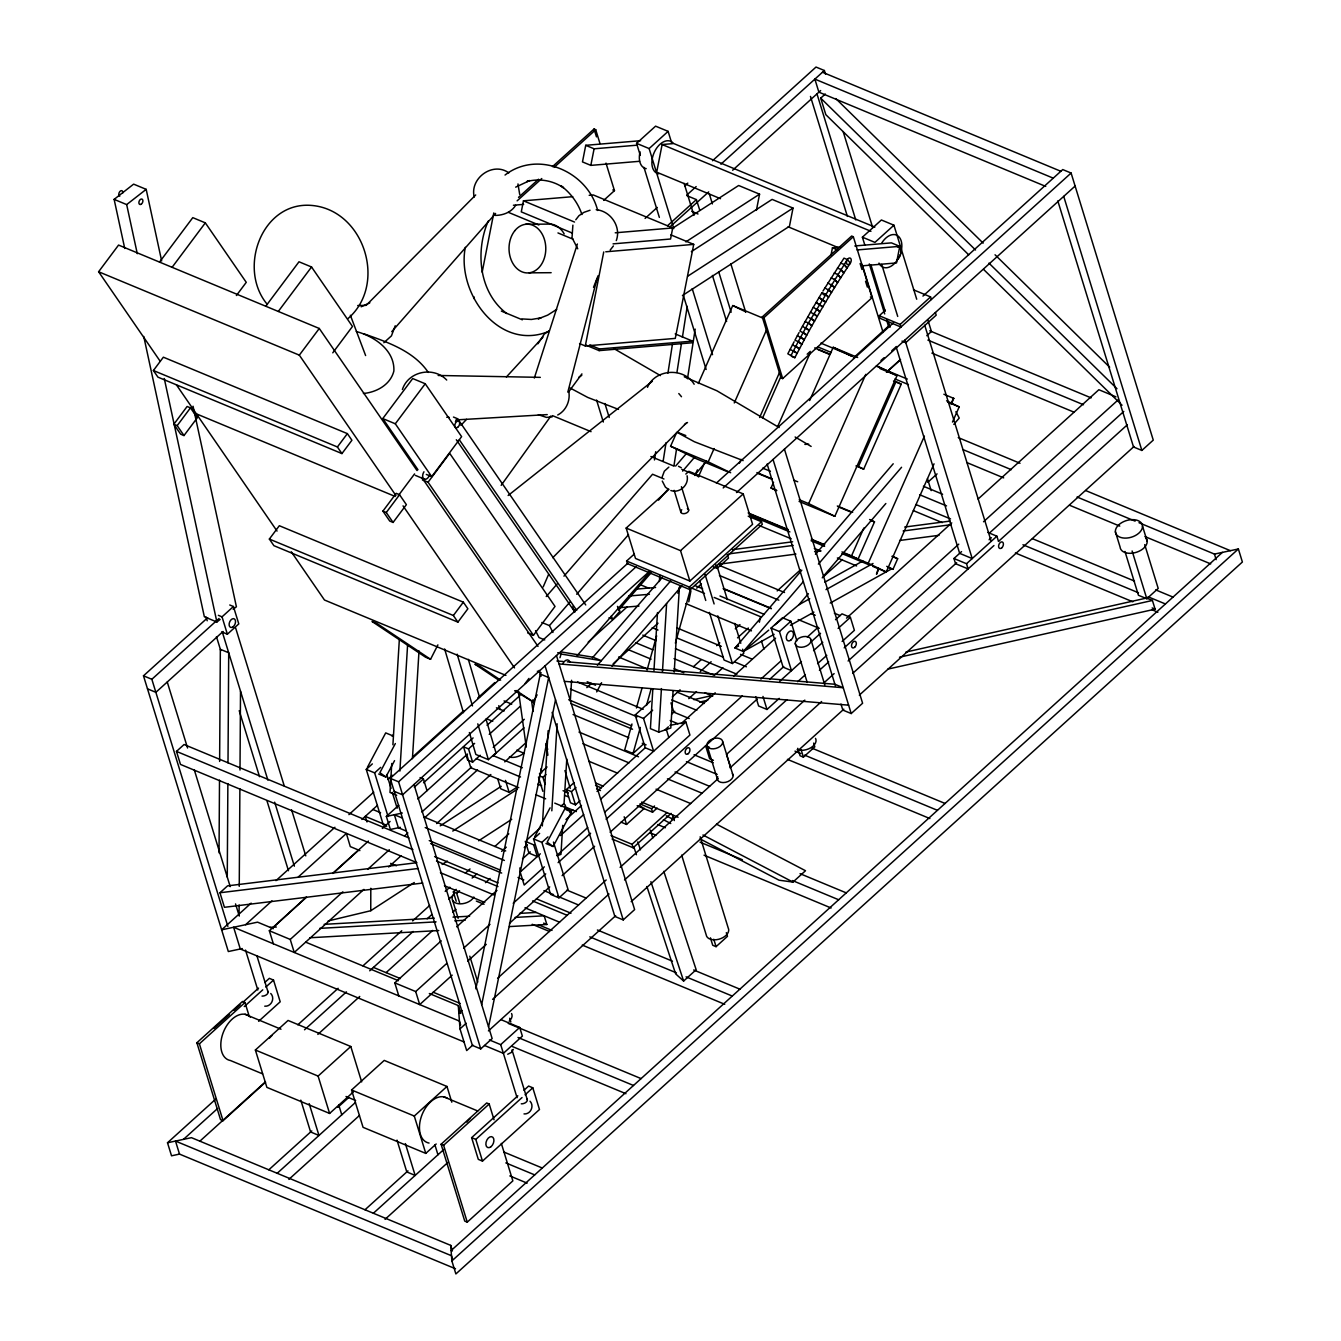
<?xml version="1.0" encoding="UTF-8"?>
<svg xmlns="http://www.w3.org/2000/svg" width="1341" height="1341" viewBox="0 0 1341 1341"><rect width="100%" height="100%" fill="white"/><g stroke="black" fill="none" stroke-linecap="round" stroke-linejoin="round"><path stroke-width="1.5" d="M328.126 920.965L370.753 910.723L370.803 888.262M219.036 852.809L219.505 780.127M219.622 761.437L220.343 649.295L228.708 652.765L228.004 762.828M227.266 877.048L227.869 783.597M239.067 915.417L239.134 905.041M239.251 886.351L239.888 788.743M240.005 770.052L240.508 691.135M391.773 763.448L389.996 792.464L396.685 795.247M392.913 744.791L399.367 639.087M399.886 771.058L407.614 644.635M412.441 758.654L419.012 650.888M542.317 825.989L548.151 730.661M551.822 810.819L557.135 723.771M562.717 825.352L560.957 854.368L557.504 855.541M563.991 804.634L566.774 759.04M570.327 701.008L571.584 680.273M652.816 689.257L650.402 728.649L658.766 732.119L670.802 727.995L673.081 690.699M653.955 670.617L657.492 612.586M659.386 581.491L659.772 575.272M658.766 732.119L661.431 688.587M662.437 672.009L666.611 603.618M674.221 672.042L679.418 587.073M465.31 247.314C456.393 293.361 499.372 352.23 549.207 331.193M654.442 459.963L655.732 451.699M667.935 373.15L672.428 344.218M663.125 461.371L666.024 442.765M676.937 372.496L681.446 343.547M682.401 337.345L687.229 306.351M673.987 465.545L676.551 449.017M687.48 378.732L695.191 329.115M473.691 298.49L474.027 296.83M482.173 272.189L493.806 212.917M572.741 196.674L523.459 200.815L521.28 211.878L572.356 233.099M640.612 140.704L585.732 145.314L582.48 161.909L590.828 165.379L639.623 161.289M590.828 165.379L594.097 148.801L636.791 145.197M579.563 343.598L585.296 345.961L603.735 251.957M599.142 350.621L599.477 348.962L692.559 341.117L692.241 342.776L599.142 350.621L585.631 345.006M874.835 227.098L673.752 143.554L662.119 144.526L656.688 172.184L720.503 198.686M589.168 195.3L593.275 194.948L672.729 227.953L670.55 239.016L613.055 243.861M670.835 234.876L693.716 244.38L675.277 338.401L585.296 345.961M756.391 210.369L759.559 194.177L738.656 185.494L671.942 228.657M688.771 601.841L690.95 590.778M691.353 251.639L772.098 199.39L793.017 208.073L789.447 226.294L682.435 295.523M831.001 255.209L832.443 247.834L840.589 247.146M759.392 622.224L760.481 616.692L714.166 597.449M854.82 245.956L891.413 242.872L899.777 246.342L896.509 262.937L861.961 265.853M475.837 988.837L540.289 674.054L548.653 677.523L481.687 1004.577M488.56 1026.904L555.526 699.834M395.226 325.762L391.455 335.853L383.844 342.743M572.892 225.154L572.02 237.692L577.753 248.806M616.29 240.592C621.419 226.746 610.708 210.956 596.209 209.716M662.085 477.195L664.331 471.211L668.857 467.104M567.897 391.857L597.03 278.526M631.963 723.989L624.671 750.021L633.036 753.491L643.764 743.769M636.439 707.964L642.054 687.95M647.1 669.93L656.637 635.885M633.036 753.491L640.327 727.459M646.496 705.433L650.972 689.408M677.892 593.309L679.569 587.291M675.378 643.144L690.581 588.867M559.968 657.71L561.108 654.039L601.338 660.677L592.973 657.207L560.789 651.894M534.321 378.061L577.384 243.995M488.225 221.081C475.1 251.421 478.955 292.556 506.73 313.526M593.527 287.309L598.12 275.659M543.189 586.922L548.637 574.317M728.766 472.216L696.767 458.924L670.584 446.235L676.467 432.925M698.309 383.509L732.756 305.564L762.861 318.085M694.906 475.519L697.421 469.836M698.376 476.843L704.126 463.835M730.661 472.736L708.216 461.874L714.099 448.565M734.265 402.954L767.018 328.813M739.444 463.148L741.12 459.343M759.609 417.52L779.775 371.91M762.493 418.141L780.848 376.62M777.746 426.354L810.282 352.75M776.623 490.689L771.025 487.973L773.539 482.274M809.662 400.54L833.197 347.302L857.653 357.477M876.444 365.657L897.012 375.614L834.84 516.285L808.657 503.613L865.783 374.357M863.688 469.132L901.236 384.196L895.989 381.665L858.458 466.584L863.688 469.132L855.96 465.914M869.588 519.503L874.5 521.884L858.089 559.046L851.535 555.878L863.855 528.002M934.04 463.818L886.233 571.97L868.23 563.254L924.418 436.127M878.372 568.215L876.494 574.25L879.025 568.517M950.953 403.959L953.485 398.227L951.607 404.278M952.479 422.063L959.184 406.893L946.595 400.791M889.117 567.746L892.972 569.338L897.665 558.728L892.754 556.347M430.562 659.286L377.072 623.565L372.044 621.486L425.55 657.207L430.562 659.286L437.904 644.87M514.609 690.732L533.433 702.03L537.104 694.822M794.107 341.771L787.821 353.806L794.811 357.695L804.282 339.692L800.728 337.044L798.264 341.62L801.834 344.268L798.264 341.653L791.173 355.197M367.35 767.438L385.705 732.89L392.863 735.874M395.344 743.551L379.889 772.651L385.856 777.009L394.556 760.649M596.678 691.906L601.589 682.703M534.623 836.935L550.078 807.835M565.516 807.6L547.162 842.148L553.129 846.506L571.484 811.959L565.516 807.6L554.755 803.125M402.401 389.493C408.318 371.088 433.629 366.143 446.704 380.039M537.892 343.799L544.329 334.026L548.855 331.026M647.485 387.348C655.146 368.775 684.094 367.216 694.152 384.247M513.301 1049.4L511.323 1052.484L507.719 1054.244M799.068 332.551L794.928 340.228L798.264 341.62M800.745 337.01L808.439 322.997L811.908 325.796L809.31 330.489L802.471 326.332L799.906 330.976L806.779 335.099L804.282 339.709L797.375 335.652M802.488 326.299L813.283 307.273L820.005 311.632L814.54 321.136L807.768 316.862M811.121 318.253L814.557 321.102L811.908 325.829L808.455 322.98L847.328 259.534L843.992 258.142L822.955 291.064M813.3 307.257L821.932 292.724L825.302 294.081L828.57 297.233L825.654 302.077L819.016 297.568L825.67 302.06L822.804 306.888L816.133 302.429L822.821 306.854L820.005 311.665L816.635 308.648M501.165 485.358L550.967 415.911M568.299 392.377L581.91 373.888M159.864 360.779L98.614 271.754L118.561 245.068L319.275 328.478L417.051 470.574M159.529 262.098L192.786 217.644L205.324 222.857L246.258 282.331L236.402 295.506M172.084 267.312L205.324 222.857M153.394 370.518L163.367 357.192L347.369 433.629L351.912 440.25L341.938 453.576L157.936 377.139L153.394 370.518L337.396 446.972L341.938 453.576M173.827 424.259L187.12 406.474L190.472 407.848L197.295 417.772L183.985 435.557L180.649 434.166L173.827 424.259L177.18 425.633L183.985 435.557M265.753 306.234L298.993 261.78L311.548 266.993L352.465 326.466L332.769 352.817M177.18 425.633L190.472 407.848M278.291 311.447L311.548 266.993M395.93 495.55L299.328 355.147L319.275 328.478M337.396 446.972L347.369 433.629M269.357 539.065L279.33 525.722L463.332 602.176L467.875 608.78L457.901 622.123L273.899 545.67L269.357 539.065L453.359 615.502L457.901 622.123M417.973 469.736L382.772 418.576L412.693 378.548L425.231 383.761L461.606 436.646L431.701 476.658L426.321 474.429M431.701 476.658L395.31 423.79L425.231 383.761M382.906 511.122L396.215 493.337L399.551 494.728L406.373 504.652L393.081 522.437L389.728 521.046L382.906 511.122L386.258 512.513L393.081 522.437M398.361 495.583L414.57 473.909M386.258 512.513L399.551 494.728M455.42 421.745L457.65 418.778L453.459 417.051M533.416 635.332L428.064 482.224L449.671 453.325L555.023 606.434L533.416 635.332L527.717 632.969M453.359 615.502L463.332 602.176M525.203 683.407L528.941 678.412M515.631 205.341C511.39 212.28 503.043 215.432 495.181 215.398M575.775 219.773L578.977 215.666L583.989 212.331L590.04 210.235M610.189 250.063L613.407 245.973M495.6 213.437L391.756 331.663M347.855 318.672C387.683 284.644 364.484 210.353 312.151 205.475C261.763 200.664 237.189 268.887 267.395 304.508M675.646 466.048L686.558 453.359M682.653 471.127L694.923 456.828M695.677 473.876L706.556 461.22M801.817 570.193L734.969 648.005L743.333 651.491L774.109 634.343M815.445 554.319L893.207 463.785M803.36 581.608L743.333 651.491L768.711 630.136M818.362 564.142L901.571 467.271M775.064 624.789L798.867 604.774L808.372 593.694M823.324 576.295L885.848 503.512M953.803 424.393L959.234 418.074L955.915 411.704M546.24 596.544L557.152 584.005M563.958 576.161L652.564 474.245L663.963 478.988M552.945 632.483L549.441 625.61L569.875 602.092M576.697 594.247L628.493 534.673M658.481 500.176L668.019 489.214M577.15 655.648L649.647 572.255M608.998 617.765L612.837 619.358L619.928 611.194L617.463 606.383M592.404 657.861L662.353 577.384M597.365 665.237L670.718 580.871M611.999 666.276L681.949 585.799M618.637 610.038L651.106 572.808M506.395 376.972L542.988 337.127M460.868 425.365L466.567 419.331M366.311 305.212L475.703 194.965M552.743 557.705L686.642 422.666M518.531 197.362L538.562 179.225M552.442 166.67L594.046 129.004L595.722 129.708L599.963 143.47M517.123 200.848L541.781 178.537M554.118 167.374L595.722 129.708M640.277 155.372L636.573 143.353L655.581 126.155L668.12 131.368L671.807 143.386M636.573 143.353L649.128 148.566L668.12 131.368M603.685 200.396L614.463 190.64L605.998 163.116M645.088 218.432L657.258 207.436M242.285 948.556L228.322 951.54L143.487 675.814L207.637 617.748M684.715 185.896L687.799 183.114M712.524 160.736L816.015 67.05L824.38 70.52L825.52 74.241M143.487 675.814L151.851 679.284L219.052 618.452M686.894 194.965L696.163 186.583M720.888 164.205L824.38 70.52M218.348 615.318L222.036 616.843L233.435 606.518L238.782 623.9L227.367 634.209L221.852 631.913M667.516 225.741L696.398 199.608L699.767 210.219M223.059 631.494L155.858 692.325L147.493 688.838M669.846 226.981L708.702 191.897M732.622 170.24L820.658 90.551M968.722 254.84L825.821 114.656L820.726 98.144L825.285 94.021M416.917 862.665L180.482 764.42L176.476 751.396L184.069 744.523L408.971 837.957M762.258 316.945L851.652 236.033L853.329 236.737L872.069 297.668L782.675 378.581L780.998 377.877L762.258 316.945L763.934 317.649L782.675 378.581M763.934 317.649L853.329 236.737M864.861 245.185L862.397 237.189L881.389 219.991L893.927 225.204L916.708 299.227M893.927 225.204L874.935 242.386L862.397 237.189M807.198 354.175L810.282 351.376M422.717 883.048L224.433 907.304L219.958 892.754L227.551 885.865L415.509 862.866M685.804 474.077L688.872 471.311L743.232 493.907L752.586 524.297L689.877 581.055L635.517 558.459L626.163 528.069L668.991 489.314M386.677 826.274L383.325 824.883L366.261 769.399L372.345 763.901M879.277 315.738L900.18 324.421L900.984 327.036L880.065 318.337L879.277 315.738L885.345 310.24M366.261 769.399L374.625 772.869L380.71 767.37M748.211 516.218L761.504 521.75L762.308 524.348L690.112 589.688L627.387 563.639L626.599 561.024L634.276 554.068M251.136 903.13L221.651 929.816L257.556 922.155L273.296 928.693M275.961 880.651L334.932 827.263M348.911 814.624L373.737 792.145M387.7 779.507L392.36 775.282M412.542 757.028L463.751 710.663M477.714 698.024L494.795 682.569M853.312 358.047L889.469 325.226M413.983 784.519L492.147 1038.571L480.749 1048.88L472.384 1045.41L390.214 778.333L627.856 563.22M716.379 483.078L893.441 322.812M922.96 296.093L1062.743 169.569L1071.107 173.039L1153.26 440.116L1141.861 450.442L1133.514 446.972L1057.814 200.915M900.18 324.421L930.57 296.914L931.375 299.512M390.214 778.333L398.579 781.803L636.221 566.69M723.185 487.956L1071.107 173.039M245.587 924.72L271.955 900.85M298.305 876.98L346.38 833.465L350.286 846.607L359.891 850.596M361.886 819.435L377.408 805.405M880.97 360.528L884.054 357.729M891.799 350.722L896.442 346.514M649.547 571.283L402.585 794.827L394.22 791.358M736.511 492.549L1075.113 186.064M414.302 787.201L423.421 778.953L427.025 790.67M400.356 827.33L390.382 829.459L386.359 816.434L398.763 805.22M423.538 782.792L473.105 737.919M487.051 725.297L519.57 695.862M626.163 528.069L680.541 550.648L743.232 493.907M480.212 755.234L472.602 762.124L467.59 760.029L463.517 746.82L468.545 748.898L474.63 743.4M273.346 943.779L269.34 930.738L306.486 897.112L273.899 926.849M332.803 873.293L368.406 841.075M382.336 828.453L390.08 821.446M588.213 642.088L626.918 607.071M886.518 372.161L900.448 359.539M926.782 335.719L931.425 331.512L927.989 320.348M332.903 873.444L359.271 849.574M886.518 372.295L900.482 359.673M417.856 798.985L467.506 754.028M489.23 734.365L520.274 706.271M421.862 812.009L471.512 767.069M493.237 747.39L524.281 719.296M269.34 930.738L290.243 939.438L342.877 891.799M367.635 869.37L389.309 849.758M404.798 835.745L407.882 832.945M424.913 817.524L477.547 769.885M493.019 755.871L523.979 727.845M626.599 561.024L689.324 587.09L761.504 521.75M713.295 566.958L717.1 568.416L728.498 558.091L727.308 554.571M363.914 889.401L294.249 952.462L290.243 939.438M388.672 866.99L401.06 855.776M436.663 823.558L490.84 774.511M504.769 761.889L526.443 742.277M586.822 687.631L591.465 683.424M613.139 663.812L658.029 623.179M696.717 588.146L701.36 583.938M265.585 1082.153L223.042 1120.674L220.527 1119.634L196.876 1042.762L242.47 1001.492L244.984 1002.532L249.225 1016.327M213.889 1028.53L229.294 1014.601M233.921 1010.41L240.073 1004.828M243.157 1002.045L258.562 988.099M264.73 982.517L269.34 978.343L273.53 980.087L280.202 1001.794L258.645 1021.306M196.876 1042.762L199.39 1043.818L244.984 1002.532M244.263 1006.571L262.752 989.842M265.82 987.043L273.53 980.087M539.434 773.841L547.027 766.968M539.585 775.903L542.921 777.294L545.971 774.545M353.37 1091.926L329.601 1113.432L266.876 1087.367L255.377 1050.02L288.064 1020.451L350.789 1046.5L361.668 1081.885M635.165 714.988L643.529 718.458L653.62 751.245L645.256 747.775L635.165 714.988L650.368 701.226M455.504 1268.77L179.51 1154.098L171.531 1155.808L167.508 1142.767L215.599 1099.234M297.819 1024.809L338.15 988.3M362.975 965.838L401.764 930.738M412.626 920.898L429.69 905.46M445.195 891.413L449.855 887.206M465.361 873.159L470.02 868.951M494.846 846.473L508.809 833.834M693.398 666.745L701.159 659.722M716.681 645.675L719.782 642.859M735.287 628.828L739.947 624.604M777.177 590.912L800.443 569.841M643.529 718.458L652.648 710.21M456.208 901.236L453.342 891.933L456.191 889.351M580.033 800.728L575.473 804.868L570.461 802.773L566.388 789.564L573.998 782.691M183.482 1139.364L217.628 1108.471M304.524 1029.787L346.431 991.871M369.714 970.8L413.162 931.459M427.125 918.82L431.785 914.596M448.849 899.14L453.509 894.933M472.133 878.07L476.793 873.863M501.618 851.384L506.278 847.177M672.344 696.851L680.088 689.827M700.27 671.573L711.132 661.733M737.516 637.847L748.379 628.024M453.342 891.933L456.694 893.324L459.544 890.742M566.388 789.564L571.417 791.643L575.976 787.519M526.829 839.986L540.507 827.598M553.447 842.047L568.081 889.603L558.962 897.85L550.598 894.38L533.534 838.896L539.618 833.398M199.893 1141.157L265.082 1082.153M317.851 1034.397L359.757 996.464M386.141 972.577L432.69 930.436M452.872 912.182L455.974 909.366M485.459 882.68L490.119 878.456M524.247 847.562L527.365 844.746M671.69 714.099L674.791 711.283M688.754 698.644L696.515 691.621M715.139 674.758L722.9 667.734M822.234 577.837L842.399 559.566M927.754 482.307L937.074 473.876M771.092 628.074L779.456 631.561L791.475 670.634L783.11 667.164L771.092 628.074L782.49 617.765L790.855 621.235L796.872 640.78M709.423 612.384L724.073 660.04L732.437 663.51L743.836 653.184L742.612 649.212M569.707 812.361L572.741 809.612M522.521 858.877L530.282 851.853M565.969 819.535L581.491 805.488M597.013 791.441L645.122 747.892M665.287 729.638L668.405 726.822M533.534 838.896L541.898 842.366L547.983 836.868M779.456 631.561L790.855 621.235M398.797 995.894L394.79 982.869L441.223 940.829M456.711 926.815L496.958 890.39M681.161 723.637L715.222 692.811M733.795 675.998L775.584 638.165M544.329 866.839L524.197 885.06L520.191 872.036L540.322 853.798M560.454 835.577L583.687 814.557M600.718 799.135L685.905 722.011L689.928 735.052L604.741 812.16M556.716 855.625L587.693 827.581M255.377 1050.02L318.102 1076.085L350.789 1046.5M394.79 982.869L415.693 991.552L446.654 963.525M463.684 948.121L490.001 924.301M513.217 903.281L545.72 873.863M558.107 862.649L590.61 833.214M606.098 819.2L742.311 695.895M760.9 679.082L781.015 660.878M807.332 637.042L818.161 627.236M769.952 679.082L783.747 666.594M811.339 641.618L820.541 633.287M835.544 619.71L842.014 613.86L850.378 617.329L854.385 630.354L842.114 641.467M452.202 975.158L419.699 1004.593L415.693 991.552M467.691 961.145L486.263 944.332M509.479 923.312L549.726 886.887M562.114 875.673L594.616 846.255M610.105 832.241L757.162 699.114M846.506 618.167L951.775 522.873M978.092 499.036L1098.866 389.728L1115.963 396.835M779.842 681.178L801.449 661.616M813.568 650.636L822.771 642.305M838.108 628.426L850.378 617.329M621.051 822.15L626.532 824.43L644.384 808.288M639.925 803.913L651.508 808.724L654.542 805.975M637.126 805.773L652.564 812.193L657.124 808.07M755.771 696.683L758.62 705.986L766.985 709.473L779.255 698.359M797.66 681.714L805.321 674.774M817.591 663.661L826.777 655.347M436.177 1143.99L425.784 1153.394L363.059 1127.328L351.56 1089.982L384.23 1060.413L446.972 1086.461L451.8 1102.201M786.899 699.734L726.52 754.38L730.527 767.421M819.418 670.299L828.704 661.884M844.176 647.871L958.748 544.161M983.523 521.75L1118.226 399.819M268.82 1169.805L311.783 1130.916M337.865 1107.314L348.61 1097.592M611.027 835.56L632.064 844.294L667.013 812.646M612.099 839.03L633.12 847.763L671.12 813.367M953.954 558.51L966.509 563.723L968.101 568.919L955.563 563.706L953.954 558.51L961.547 551.62M277.185 1173.291L355.449 1102.453M458.857 1013.327L461.958 1010.527M497.628 978.226L606.182 879.964M620.129 867.342L718.173 778.585M730.057 767.84L804.835 700.136M823.29 683.457L834.136 673.618M848.099 660.996L956.653 562.734M989.088 533.366L1123.775 411.436M966.509 563.723L996.899 536.199L998.509 541.412M288.868 1179.376L359.455 1115.477M472.887 1044.957L466.685 1050.573L459.997 1028.865L466.215 1023.233M492.6 999.363L608.998 893.994M624.52 879.947L821.614 701.527M852.658 673.433L993.949 545.536M998.542 541.378L1127.362 424.762M488.409 1030.911L615.67 915.702M631.192 901.655L843.824 709.188M859.33 695.141L1134.033 446.486M552.09 712.389L614.865 916.439L623.23 919.909L634.628 909.6L556.465 655.531M840.991 704.075L842.835 710.076L851.2 713.546L862.598 703.237L784.435 449.168M797.778 748.312L800.057 755.754L803.41 757.145L814.808 746.836L813.669 743.098M351.56 1089.982L414.285 1116.047L446.972 1086.461M489.415 1039.946L500.696 1044.639L519.705 1027.441L522.37 1036.124L503.378 1053.322L484.554 1045.494M365.003 1209.766L407.966 1170.877M501.333 1143.42L512.849 1180.885L467.255 1222.154L464.74 1221.098L441.088 1144.242L486.682 1102.973L489.197 1104.012L494.041 1119.769M441.088 1144.242L443.603 1145.281L489.197 1104.012M373.368 1213.253L443.955 1149.354M523.996 1090.25L528.622 1086.059L532.796 1087.802L539.484 1109.51L482.492 1161.105L478.301 1159.362L471.63 1137.654L517.827 1095.832M385.051 1219.338L447.961 1162.379M471.63 1137.654L475.804 1139.397L522.018 1097.558M525.102 1094.776L532.796 1087.802M710.428 937.828L712.725 945.271L716.06 946.662L727.459 936.353L726.319 932.632M646.882 886.502L675.613 973.834L683.625 981.059L696.163 969.711L663.795 871.348M700.103 838.896L779.054 880.199L792.967 882.076L805.505 870.728L716.48 824.145M1124.965 551.469L1138.442 595.27L1146.806 598.74L1158.205 588.431L1144.728 544.63M451.112 1250.566L1222.422 552.375M451.867 1260.926L1238.38 548.972L1242.386 562.013L455.873 1273.95L451.867 1260.926L450.727 1245.387L191.461 1137.671L167.508 1142.767M469.367 732.555L475.837 754.447L488.375 759.66L496.002 752.888L485.995 719.044M738.137 645.339L734.969 648.005L738.589 645.993M652.363 381.246L508.138 495.5M124.747 248.471L114.136 199.373L133.631 184.136L146.186 189.349L161.658 260.959M114.136 199.373L126.674 204.586L146.186 189.349M143.755 336.457L204.352 616.793L216.89 622.006L220.142 619.458M233.15 609.3L236.402 606.769L193.054 406.239M361.165 306.787L369.848 302.798M578.776 377.324L581.793 375.312M557.722 414.989C566.086 410.698 570.495 400.657 568.802 391.522M684.497 424.494L687.514 422.499M440.217 825.855L501.232 786.295M497.729 778.903L500.78 788.826L509.127 792.296L516.084 787.804M452.755 831.068L517.274 789.246M370.753 910.723L414.268 882.512M442.111 864.459L447.341 861.073M478.67 840.773L511.726 819.334M685.838 241.883L759.559 194.177M687.682 276.229L793.017 208.073M505.037 175.034C538.043 149.572 587.844 171.564 597.667 210.487M515.665 187.153L529.729 180.549L526.896 181.521C539.333 178.185 552.861 180.482 563.488 187.774L561.141 185.879C570.73 193.087 578.155 203.145 581.944 214.526M556.716 309.385L547.698 315.118L538.16 318.856L540.993 317.884L531.438 319.46L521.967 318.923M824.866 582.145L862.85 560.991M798.867 604.774L809.713 598.723M825.989 589.654L873.025 563.455M790.402 625.258L813.937 612.15M830.23 603.064L891.782 568.768M693.8 699.65L712.172 695.526M905.929 652.044L1146.605 598.036L1152.422 600.466L1155.087 609.149L887.893 669.109M699.616 702.064L707.78 700.237M899.509 657.207L1152.422 600.466M1138.978 522.722L1214.443 554.084L1238.38 548.972M669.947 725.414L685.905 722.011M386.359 816.434L402.334 813.032M732.504 549.676L792.648 541.781M904.655 527.063L950.283 521.062M728.951 553.867L793.235 545.418M903.163 530.986L950.87 524.717M719.178 564.192L795.917 554.101M814.574 551.654L820.793 550.833M899.61 540.49L939.018 535.31M219.958 892.754L418.241 868.482M363.428 393.483C376.57 392.293 390.549 384.649 393.868 371.021C394.874 350.219 374.34 336.373 356.32 331.529M513.419 205.24L523.644 204.368M615.234 232.798L672.729 227.953M605.78 251.79L693.716 244.38M857.083 249.946L899.777 246.342M552.123 416.917L546.424 417.386L538.378 414.704M804.885 444.424L808.69 444.122M636.908 589.068L655.581 587.492M628.694 596.024L649.446 594.281M620.313 607.607L638.986 606.031M264.747 1006.186C271.335 1006.84 275.307 998.19 270.748 993.48M524.013 1113.918C530.6 1114.555 534.573 1105.906 530.013 1101.212M455.99 419.917L547.212 414.604M270.094 927.369L276.33 927.017M324.136 924.335L434.3 918.166M453.007 917.127L469.635 916.188M519.52 913.389L536.149 912.467M319.678 928.374L436.076 921.854M454.783 920.798L465.176 920.228M515.061 917.428L544.161 915.802L546.843 924.485L509.429 926.581M309.872 937.761L438.758 930.537M357.729 305.547L366.059 305.362M525.706 224.265L547.748 224.115A24.389 18.388 89.6 0 1 564.175 233.87M529.108 272.843L551.151 272.692M438.155 375.463L540.322 377.357M556.917 660.979L563.136 661.499M567.277 661.834L834.89 684.262L843.254 687.732L559.046 663.929M564.41 681.345L848.618 705.165M670.852 490.521C679.703 493.689 689.224 484.839 687.095 475.77M363.964 333.842C387.432 342.156 413.699 350.906 428.299 372.429M743.132 460.617L694.37 441.742L676.937 432.271M762.627 468.177L770.421 471.194M793.822 480.246L797.727 481.754M618.486 409.391L587.727 397.422L570.109 388.002M678.093 432.556L685.787 435.54M822.486 72.246L1060.832 171.279M1053.238 178.152L814.875 79.119L818.882 92.16L1045.712 186.399M662.119 144.526L870.946 231.289M788.173 226.813L838.443 247.699M585.732 145.314L594.097 148.801M832.443 247.834L837.471 249.912M686.894 195.652L696.398 199.608M913.472 289.807L930.57 296.914M840.69 263.121L844.042 264.479L847.11 267.965L843.875 272.894L840.79 269.44L837.438 268.083M691.705 211.291L698.007 214.007M834.219 273.028L837.589 274.402L840.723 277.771L837.589 282.683L834.437 279.33L831.085 277.973M612.803 189.936L614.463 190.64M870.393 296.964L872.069 297.668M827.984 282.901L834.555 287.527L831.521 292.422L824.933 287.812M929.732 330.808L1091.121 397.875M927.888 340.094L1083.511 404.747M931.894 353.119L1074.074 412.19M901.99 341.083L905.795 342.659L936.186 315.152L935.381 312.537M810.5 312.084L817.256 316.392L813.853 313.442M523.459 200.815L574.535 222.053M805.086 321.605L808.455 322.98M508.356 212.331L538.881 225.003M557.957 232.932L573.21 239.268M820.826 343.112L836.214 349.498M836.868 349.817L845.819 353.504M846.473 353.806L852.239 356.203M876.578 366.277L907.337 379.067M943.88 394.237L954.138 398.545M880.082 368.591L897.012 375.614M817.876 346.933L831.37 352.532M894.95 378.95L908.427 384.565M947.634 402.082L959.184 406.893M814.708 347.889L830.18 354.309M818.01 349.615L829.626 354.443M893.492 380.978L901.236 384.196M792.497 344.821L799.454 348.761L795.85 346.196M790.134 349.347L797.124 353.236L793.486 350.722M791.475 356.304L794.811 357.695M958.262 437.602L1020.032 463.265M1085.64 490.538L1230.401 550.682M962.905 449.57L1011.282 469.668M1077.058 497.008L1135.106 521.129M675.193 333.909L692.559 341.117M966.911 462.595L1003.671 477.882M1069.464 505.205L1119.769 526.108M1144.929 536.568L1210.705 563.89M589.822 344.939L599.477 348.962M501.366 311.095L522.353 319.812M923.396 486.247L942.606 494.242M1032.469 538.696L1134.52 581.089M1155.691 589.889L1173.023 597.097M919.641 494.728L946.545 505.909M1022.948 544.764L1138.475 592.772M1148.097 596.779L1165.43 603.97M987.931 532.478L996.899 536.199M915.97 504.568L950.551 518.933M1152.17 607.942L1155.087 609.149M913.355 510.603L942.237 522.604M1015.405 552.995L1132.843 601.807M1152.103 609.803L1157.886 612.2M756.911 472.585L772.232 478.938M837.32 505.993L852.641 512.346M757.715 473.356L771.125 478.938M838.125 506.764L851.535 512.346M870.678 520.291L874.5 521.884M670.584 446.235L708.216 461.874M771.025 487.973L776.657 490.32M799.253 499.707L808.657 503.613M799.085 501.433L834.84 516.285M891.882 556.331L897.665 558.728M552.458 415.626L591.063 431.668M650.888 456.527L674.054 466.148M681.781 469.35L699.147 476.575M748.144 512.916L788.357 529.628M811.322 539.166L824.732 544.731M841.964 551.905L851.535 555.878M748.764 513.62L787.301 529.628M812.126 539.954L823.91 544.848M842.768 552.676L868.23 563.254M749.435 515.128L789.899 531.941M811.087 540.758L824.581 546.357M841.913 553.565L868.884 564.762M872.74 566.371L886.233 571.97M759.207 525.521L791.24 538.797M814.305 548.368L820.726 551.084M837.387 557.957L856.614 565.952M98.614 271.754L299.328 355.147M382.772 418.576L395.31 423.79M719.363 565.399L784.519 592.487M834.353 613.189L840.103 615.569M719.43 575.473L778.836 600.165M811.422 613.692L815.261 615.284M723.436 588.498L771.36 608.412M798.18 619.559L819.267 628.309M723.252 588.766L771.293 608.713M694.906 585.564L702.617 588.766M719.983 595.991L764.387 614.429M691.001 587.811L704.511 593.426M415.375 475.385L424.98 479.391M422.365 479.86L428.064 482.224M639.489 584.358L649.145 588.364M685.821 603.601L751.446 630.873M196.389 413.849L395.176 496.455M677.121 627.974L721.307 646.345M740.534 654.324L752.05 659.118M652.229 627.672L657.995 630.069M677.205 638.048L723.319 657.207M734.851 662.001L746.384 666.795M642.792 635.114L656.235 640.696M675.462 648.675L736.93 674.221M635.651 642.691L652.933 649.865M674.07 658.649L714.418 675.411M628.041 649.564L651.106 659.152M674.154 668.723L683.759 672.713M541.831 622.459L549.441 625.61M618.603 657.006L647.418 668.975M705.064 692.928L712.758 696.13M677.423 692.258L704.377 703.455M812.193 748.261L945.053 803.46M544.748 639.925L539.048 637.562L535.545 630.672M557.755 652.648L561.108 654.039M671.74 699.935L696.784 710.328M794.978 751.128L800.745 753.525M804.6 755.134L937.46 810.333M689.24 718.558L673.836 712.155L670.969 702.852M787.435 759.358L929.9 818.563M587.174 681.748L595.538 685.217M577.569 682.016L643.194 709.288M670.215 720.503L677.926 723.721M537.339 671.221L541.194 672.83M570.411 689.073L637.176 716.815M709.406 747.272L705.601 745.697L709.624 758.721L713.412 760.313M568.701 699.734L631.645 725.883M505.909 675.395L324.472 600.014L291.265 551.754M571.082 703.673L632.55 729.219M694.035 754.765L713.261 762.744M573.076 714.535L628.795 737.701M642.255 743.283L646.094 744.875M686.441 761.638L717.184 774.411M504.048 700.907L511.726 704.109M578.977 732.052L638.534 756.793M675.043 771.963L709.624 786.329M496.438 707.797L504.132 710.981M582.899 743.719L629.013 762.878M667.449 778.836L702.03 793.202M229.747 604.992L233.435 606.518M486.967 718.91L492.734 721.307M588.8 761.219L617.614 773.187M656.051 789.162L690.632 803.527M516.704 750.206L524.381 753.391M595.471 782.926L603.165 786.128M641.585 802.086L678.093 817.256M595.538 785.457L601.321 787.871M638.316 805.69L642.708 807.517M596.594 788.944L600.466 790.536M800.057 873.678L846.255 892.871M493.589 755.788L522.37 767.739M657.677 824.547L665.371 827.749M700.036 842.148L742.394 859.749M792.447 880.551L838.661 899.761M563.052 790.687L568.433 792.933M476.39 758.671L520.543 777.009M537.808 784.183L541.647 785.792M564.678 795.364L568.517 796.956M650.134 832.778L655.9 835.192M704.042 855.189L831.118 907.991M518.783 787.653L470.792 767.706L466.785 754.681M536.065 794.827L545.653 798.817M564.846 806.796L576.362 811.573M566.103 809.729L571.484 811.959M420.068 777.562L423.421 778.953M378.698 774.025L385.856 777.009M545.971 843.523L553.129 846.506M423.655 816.87L505.691 850.948M402.065 817.943L394.355 814.741L398.361 827.766L406.072 830.967M425.231 827.565L504.367 860.436M372.865 809.495L380.559 812.696M566.925 890.122L586.134 898.101M429.237 840.589L500.646 870.259M518.012 877.483L523.811 879.88M386.409 825.151L365.272 816.384L366.998 821.966M430.595 843.523L501.685 873.058M543.96 890.625L553.565 894.615M557.403 896.207L578.541 904.991M434.601 856.547L498.014 882.898M536.434 898.856L571.015 913.221M176.476 751.396L412.911 849.641M436.495 861.023L497.98 886.569M532.561 900.934L567.142 915.3M597.399 929.983L672.478 961.179M693.666 969.979L739.88 989.172M440.418 872.689L494.226 895.05M524.968 907.807L559.549 922.189M589.789 936.856L676.434 972.862M686.072 976.851L732.27 996.061M543.625 923.144L546.843 924.485M390.633 863.369L396.4 865.766M444.424 885.714L484.772 902.476M538.579 924.837L552.023 930.419M476.357 901.085L484.051 904.287M532.193 924.284L549.525 931.492M582.245 945.087L724.727 1004.292M500.88 1019.613L519.705 1027.441M373.452 967.397L400.406 978.595M433.143 992.206L460.097 1003.403M508.239 1023.401L641.082 1078.6M305.815 942.203L398.445 980.707M429.338 993.53L458.287 1005.566L460.717 1013.461M517.961 1037.481L633.488 1085.472M512.346 1046.516L625.945 1093.703M464.187 1042.007L240.29 948.975L233.619 927.268L459.427 1021.088L460.65 1025.044M245.051 1014.282L280.99 1029.217M443.687 1096.821L477.731 1110.968M503.797 1152.02L542.3 1168.028M346.012 1096.502L355.633 1100.508M505.825 1162.898L534.707 1174.9M509.831 1175.923L527.147 1183.131M262.585 1073.873L230.417 1060.513A24.389 15.254 -67.4 0 1 224.198 1030.257A24.389 15.254 -67.4 0 1 250.331 1017.081M684.262 376.787L716.899 390.784L779.138 427.544M833.197 347.302L851.904 356.354M732.756 305.564L745.847 311.9M886.736 566.321L892.972 569.338M666.209 815.764L671.724 818.647M702.952 834.99L792.967 882.076M663.393 819.686L670.735 823.525M508.809 172.888C492.901 161.238 469.501 178.286 474.228 197.06M678.512 466.299L681.278 467.758M613.826 348.559L660.459 375.597M795.129 436.998L811.137 446.436M500.646 680.138L479.944 666.309L474.915 664.214L499.087 680.356M516.184 690.514L533.433 702.03M668.086 489.063L665.421 487.169L662.27 481.067M805.807 327.724L809.327 330.473L806.762 335.116L803.259 332.367M828.285 289.203L831.537 292.388L828.554 297.266L825.302 294.081M835.778 98.563L983.154 243.123M995.056 254.79L1109.678 367.216M820.726 98.144L975.544 249.996M988.954 263.138L1116.969 388.706M983.607 269.44L1122.048 405.217M834.42 279.364L837.605 282.666L834.538 287.561L831.336 284.275M840.773 269.474L843.891 272.877L840.706 277.805L837.589 274.402M847.328 259.534L850.378 263.054L847.093 267.999L844.042 264.479M457.65 418.778L585.732 604.942M459.293 439.747L576.714 610.39M456.309 439.731L574.903 612.099M421.795 477.48L538.026 646.396M403.038 505.875L514.525 667.902M176.358 384.75L277.034 531.07M611.194 616.139L612.837 619.358M517.961 183.935L519.705 194.445M350.37 315.252L365.624 355.566M715.91 564.879L717.1 568.416M650.201 830.029L652.799 837.907M637.83 841.88L640.445 849.825M650.905 881.64L683.625 981.059M633.807 846.808L636.422 854.737M1214.443 554.084L1216.153 559.666M1063.715 196.389L1141.861 450.442M1142.482 525.99A13.93 8.666 -17.1 0 1 1122.735 537.925A13.93 8.666 -17.1 0 1 1121.612 522.705A13.93 8.666 -17.1 0 1 1142.482 525.99L1147.158 541.177M1132.106 550.967L1146.806 598.74M1115.394 531.757L1120.07 546.96A13.93 8.666 -17.1 0 0 1136.9 552.123A13.93 8.666 -17.1 0 0 1145.885 538.043M924.72 325.243L991.2 541.362M843.154 131.569L872.689 227.584M881.707 264.412L897.716 316.426M904.991 340.061L972.208 558.56L959.653 553.347L896.241 347.235M871.013 265.2L885.161 311.213M888.245 321.22L890.089 327.221M816.987 93.87L855.759 219.907M869.303 263.909L884.691 313.928M886.535 319.929L888.379 325.93M810.467 96.401L847.395 216.421M862.162 264.445L883.099 332.451M927.486 478.67L931.157 490.622M860.117 263.557L861.928 269.457M865.548 281.241L867.376 287.142M709.322 193.892L712.389 203.899M730.862 263.909L745.63 311.917M718.843 272.223L731.147 312.235M773.036 459.494L851.2 713.546M684.128 183.399L693.967 215.415M712.44 275.441L726.604 321.471M767.136 464.02L835.46 686.072M811.07 640.177A8.13 5.062 -17.1 0 1 799.538 647.15A8.13 5.062 -17.1 0 1 798.884 638.266A8.13 5.062 -17.1 0 1 811.07 640.177L824.849 685M649.128 148.566L673.752 228.607M692.207 288.633L712.524 354.678M795.263 643.546L807.248 682.519M643.965 167.374L659.353 217.393M683.357 295.439L706.137 369.479M801.113 749.703L803.41 757.145M761.504 641.166L763.951 649.145M594.046 129.004L596.477 136.866M762.979 696.432L766.985 709.473M716.966 565.835L727.342 599.578M734.684 623.414L740.785 643.261M681.429 486.682L688.654 510.15M704.964 574.166L714.116 603.953M717.787 615.854L732.437 663.51M674.137 490.337L680.742 511.826M699.65 580.619L705.752 600.466M680.541 550.648L689.877 581.055M689.324 587.09L690.112 589.688M722.732 741.791A8.13 5.062 -17.1 0 1 711.216 748.747A8.13 5.062 -17.1 0 1 710.562 739.88A8.13 5.062 -17.1 0 1 722.732 741.791L733.108 775.517M604.908 403.49L609.216 417.504M706.942 745.16L717.318 778.886M596.544 400.02L603.316 422.029M700.153 836.784L728.18 927.905A11.616 7.225 -17.1 0 1 720.855 938.583A11.616 7.225 -17.1 0 1 706.657 936.353L681.664 855.122M666.443 729.772L668.807 737.5M713.781 939.22L716.06 946.662M672.646 814.993L674.355 820.575M651.508 808.724L652.564 812.193M624.185 816.786L626.532 824.43M632.064 844.294L633.12 847.763M545.066 665.857L623.23 919.909M539.166 670.383L541.01 676.384M571.417 791.643L575.473 804.868M519.805 695.644L518.615 691.788L526.259 747.138M542.921 777.294L545.133 784.451M538.462 777.009L542.854 791.307M541.898 842.366L558.962 897.85M498.785 705.617L500.009 709.557M505.473 780.395L509.127 792.296M468.545 748.898L472.602 762.124M509.697 1018.255L510.837 1021.976M511.994 1049.919L527.331 1099.788M456.694 893.324L459.561 902.627M500.696 1044.639L517.073 1097.709M452.621 900.381L458.153 918.317M469.803 956.183L477.765 982.098M398.579 781.803L480.749 1048.88M386.795 774.528L391.052 788.391M392.276 792.363L397.154 808.221M374.625 772.869L388.035 816.468M475.804 1139.397L482.492 1161.105M443.603 1145.281L467.255 1222.154M434.903 1144.828L437.954 1154.785M414.285 1116.047L425.784 1153.394M450.727 1245.387L452.437 1250.969M452.638 1259.467L451.498 1255.746L175.503 1141.074L179.51 1154.098M405.368 1143.605L415.157 1175.42L406.792 1171.933L397.003 1140.118M235.597 627.806L284.225 785.843M291.6 809.847L305.765 855.86M222.036 616.843L227.367 634.209M222.355 632.131L267.898 780.16M274.67 802.169L294.366 866.185M216.454 636.657L220.762 650.653M239.218 710.68L259.534 776.69M266.926 800.694L288.466 870.711M206.011 616.91L207.201 620.782M338.72 1104.867L341.771 1114.824M318.102 1076.085L329.601 1113.432M309.184 1103.643L318.974 1135.458L310.609 1131.972L300.82 1100.156M257.019 956.15L268.049 992.055M167.256 681.999L187.572 748.01M194.344 770.019L230.216 886.636M235.53 903.901L239.268 916.054M245.52 950.098L257.807 989.993M151.851 679.284L227.869 926.38M199.39 1043.818L223.042 1120.674M564.947 770.539L570.243 788.441M532.964 699.65L534.154 703.623M545.921 743.434L547.698 749.401M468.327 659.336L479.525 697.152M457.164 654.19L472.485 705.936M477.782 723.838L488.375 759.66M444.625 648.977L463.466 712.658M126.674 204.586L137.285 253.684M164.273 378.514L216.89 622.006M546.457 744.976L547.899 755.218M531.623 701.142L533.048 711.384M541.094 768.745L541.68 772.852M519.872 867.895L520.191 872.036M458.287 1005.566L459.997 1028.865M671.64 819.636A11.616 7.225 -17.1 0 1 673.132 816.971M523.778 753.189A11.616 7.225 -17.1 0 1 509.362 757.078M815.529 738.388A11.616 7.225 -17.1 0 1 810.869 747.742A11.616 7.225 -17.1 0 1 797.157 749.485M511.558 1013.528A11.616 7.225 -17.1 0 1 509.161 1021.222M473.859 897.045A11.616 7.225 -17.1 0 1 458.22 903.7A11.616 7.225 -17.1 0 1 453.845 893.911M429.053 1143.052A24.389 15.254 -67.4 0 1 422.214 1114.254A24.389 15.254 -67.4 0 1 447.391 1098.313M466.903 1122.082A24.389 15.254 -67.4 0 1 470.49 1118.193M269.44 1038.152A24.389 15.254 -67.4 0 1 271.854 1035.671M732.37 773.673A8.13 5.062 -17.1 0 1 725.598 782.323A8.13 5.062 -17.1 0 1 717.77 776.791M526.896 1098.732A4.643 2.883 -17.1 0 1 526.158 1102.134A4.643 2.883 -17.1 0 1 521.28 1103.811M267.63 991.016A4.643 2.883 -17.1 0 1 266.893 994.402A4.643 2.883 -17.1 0 1 262.015 996.095M687.363 508.574A4.057 2.531 -17.1 0 1 687.631 512.195A4.057 2.531 -17.1 0 1 682.033 513.385A4.057 2.531 -17.1 0 1 681.764 509.764M678.781 393.55A26.703 9.404 48.2 0 1 681.479 396.735M122.769 191.897A2.9 1.81 -67.4 0 1 122.819 192.903M119.802 196.138A2.9 1.81 -67.4 0 1 119.315 192.35A2.9 1.81 -67.4 0 1 122.433 191.126M881.707 243.073A17.416 10.896 -67.4 0 1 897.028 235.346A17.416 10.896 -67.4 0 1 900.666 253.08M900.113 254.673A17.416 10.896 -67.4 0 1 889.318 267.077A17.416 10.896 -67.4 0 1 878.992 263.087M989.138 539.803A3.487 2.179 -67.4 0 1 991.418 537.741M658.733 173.844A17.416 10.896 -67.4 0 1 654.307 152.237A17.416 10.896 -67.4 0 1 672.964 142.817M646.194 168.648A17.416 10.896 -67.4 0 1 640.076 151.818M897.414 246.861A7.258 4.543 -67.4 0 1 901.068 252.024A7.258 4.543 -67.4 0 1 896.66 260.003M618.402 607.456A4.643 2.9 -67.4 0 1 618.385 609.635M561.125 806.511A3.487 2.179 -67.4 0 1 564.511 804.365A3.487 2.179 -67.4 0 1 564.997 808.539M392.192 736.31A3.487 2.179 -67.4 0 1 393.164 734.868M563.002 663.376A5.8 3.637 -67.4 0 1 569.858 661.985M446.821 417.353A3.487 2.179 -67.4 0 1 449.084 417.437M574.451 609.753A3.487 2.179 -67.4 0 1 573.043 606.333M429.656 474.546A5.23 3.269 -67.4 0 1 424.142 479.173A5.23 3.269 -67.4 0 1 423.957 471.781M533.668 844.83L525.303 841.36L528.924 853.077L537.288 856.564L533.668 844.83M824.128 294.802L821.932 292.724L824.128 294.802M490.722 1146.924A5.8 3.637 -67.4 0 0 492.901 1137.336A5.8 3.637 -67.4 0 0 486.062 1142.264A5.8 3.637 -67.4 0 0 490.722 1146.924M141.14 204.251A2.9 1.81 -67.4 0 0 142.498 199.474A2.9 1.81 -67.4 0 0 139.045 201.569A2.9 1.81 -67.4 0 0 141.14 204.251M233.116 626.767A4.643 2.9 -67.4 0 0 234.625 619.106A4.643 2.9 -67.4 0 0 229.227 623.33A4.643 2.9 -67.4 0 0 233.116 626.767M1001.811 547.798A3.487 2.179 -67.4 0 0 1002.582 542.116A3.487 2.179 -67.4 0 0 998.626 545.686A3.487 2.179 -67.4 0 0 1001.811 547.798M849.456 264.076A3.487 2.179 -67.4 0 0 850.58 258.327A3.487 2.179 -67.4 0 0 846.523 261.495A3.487 2.179 -67.4 0 0 849.456 264.076M514.91 230.602A24.389 18.388 89.6 0 0 521.967 271.821A24.389 18.388 89.6 0 0 545.334 243.241A24.389 18.388 89.6 0 0 514.91 230.602M791.123 639.858A5.23 3.269 -67.4 0 0 792.28 631.309A5.23 3.269 -67.4 0 0 786.346 636.673A5.23 3.269 -67.4 0 0 791.123 639.858M854.72 647.217A3.487 2.179 -67.4 0 0 855.491 641.518A3.487 2.179 -67.4 0 0 851.535 645.088A3.487 2.179 -67.4 0 0 854.72 647.217M688.352 753.608A3.487 2.179 -67.4 0 0 689.123 747.926A3.487 2.179 -67.4 0 0 685.184 751.496A3.487 2.179 -67.4 0 0 688.352 753.608M457.633 427.377A3.487 2.179 -67.4 0 0 459.108 421.61A3.487 2.179 -67.4 0 0 454.985 424.343A3.487 2.179 -67.4 0 0 457.633 427.377"/></g></svg>
